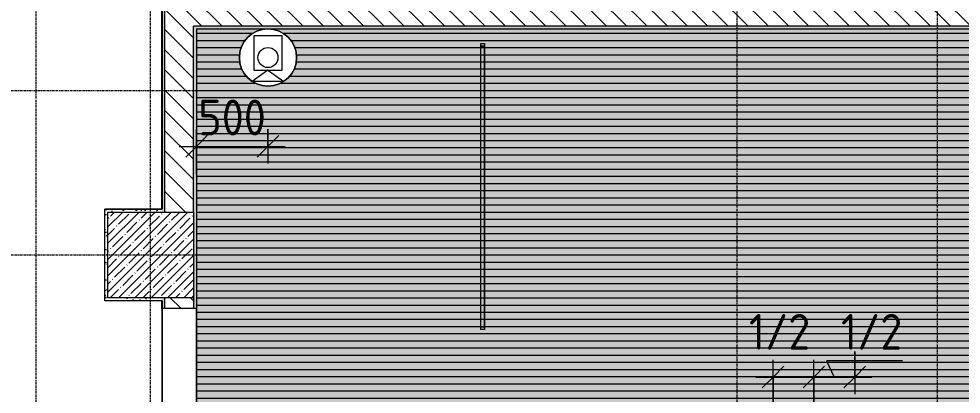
# Model space of a CAD drawing. Header units: millimetres. Extents: x 34897 to 231692, y -8553 to 29000.
# Drawn here: x 65539 to 72125, y 16027 to 18651 of the extents above; entities that cross this region are included whole.
import ezdxf

# ---------------------------------------------------------------- set-up
doc = ezdxf.new("R2010")
doc.units = ezdxf.units.MM
doc.linetypes.add('Осевая', pattern=[31.75, 6.35, -4.7625, 15.875, -4.7625])
for name, color, linetype, lineweight in [('A-ANNO-DIMS', 7, 'Continuous', 9), ('A-ANNO-DIMS-100', 7, 'Continuous', 9), ('A-CLNG-PATT', 7, 'Continuous', 9), ('A-WALL', 7, 'Continuous', 9), ('I-WALL', 7, 'Continuous', 9), ('S-COLS', 7, 'Continuous', 9), ('Оси-2', 7, 'Осевая', 9)]:
    doc.layers.add(name, color=color, linetype=linetype, lineweight=lineweight)
for name, color, linetype, lineweight, true_color in [('A-CLNG-1', 7, 'Continuous', 9, 0xeaeaea), ('A-WALL-1', 7, 'Continuous', 9, 0x3c3c3c), ('A-WALL-FNSH-1', 7, 'Continuous', 9, 0x3c3c3c), ('E-LITE-EQPM-1', 7, 'Continuous', 9, 0xff8080), ('I-WALL-1', 7, 'Continuous', 9, 0x535353), ('Q-SPCQ-3', 7, 'Continuous', 9, 0x008040), ('S-COLS-1', 9, 'Continuous', 9, 0x808080), ('S-COLS-2', 7, 'Continuous', 9, 0x3c3c3c)]:
    doc.layers.add(name, color=color, linetype=linetype, lineweight=lineweight, true_color=true_color)
doc.layers.add('A-CLNG-PATT-1', color=7, linetype='Continuous', lineweight=9, transparency=1)
doc.styles.add('ISOCPEUR', font='isocpeur.ttf', dxfattribs={"width": 0.9, "height": 250})
doc.dimstyles.new('ISO-2_5_0_9К_БОЛЬШОЙ', dxfattribs={"dimscale": 304.8, "dimtxt": 248.995294, "dimasz": 0.492126, "dimexe": 0.393701, "dimexo": 0.984252, "dimgap": 0, "dimtad": 1, "dimdec": 0, "dimrnd": 10, "dimzin": 0, "dimdsep": 46, "dimtxsty": 'ISOCPEUR', "dimblk1": 'OBLIQUE', "dimblk2": 'OBLIQUE', "dimsah": 1, "dimcen": 0.09, "dimdle": 0.393701, "dimazin": 0, "dimtfac": 1, "dimtdec": 4, "dimtix": 1, "dimtmove": 0, "dimatfit": 3, "dimfxl": 1, "dimtvp": 1, "dimtolj": 1, "dimtzin": 0, "dimarcsym": 2})
doc.dimstyles.new('ISO-2_5_0_9К_БОЛЬШОЙ_1', dxfattribs={"dimscale": 304.8, "dimtxt": 248.995294, "dimasz": 0.492126, "dimexe": 0.393701, "dimexo": 0.984252, "dimgap": 0, "dimtad": 1, "dimdec": 0, "dimrnd": 10, "dimzin": 0, "dimdsep": 46, "dimtxsty": 'ISOCPEUR', "dimblk1": 'OBLIQUE', "dimblk2": 'OBLIQUE', "dimsah": 1, "dimcen": 0.09, "dimdle": 0.393701, "dimazin": 0, "dimtfac": 1, "dimtdec": 4, "dimtix": 1, "dimtmove": 1, "dimatfit": 3, "dimfxl": 1, "dimtvp": 1, "dimtolj": 1, "dimtzin": 0, "dimarcsym": 2})
doc.dimstyles.new('ISO-2_5_0_9К_БОЛЬШОЙ_2', dxfattribs={"dimscale": 304.8, "dimtxt": 248.995294, "dimasz": 0.492126, "dimexe": 0.393701, "dimexo": 0.984252, "dimgap": 0, "dimtad": 1, "dimdec": 0, "dimrnd": 10, "dimzin": 0, "dimdsep": 46, "dimtxsty": 'ISOCPEUR', "dimblk1": 'OBLIQUE', "dimblk2": 'OBLIQUE', "dimsah": 1, "dimcen": 0.09, "dimdle": 0.393701, "dimazin": 0, "dimtfac": 1, "dimtdec": 4, "dimtix": 1, "dimtmove": 2, "dimatfit": 3, "dimfxl": 1, "dimtvp": 1, "dimtolj": 1, "dimtzin": 0, "dimarcsym": 2})
pattern_1 = [(135, (0, 0), (-70.71068, -70.71068), [])]
pattern_2 = [(0, (0, 0), (121.92, 30.48), [10.058, -81.382, 10.058, -81.382, -487.68]), (0, (0, 0), (121.92, 30.48), [-182.88, 10.058, -172.822, 10.058, -81.382, -213.36]), (0, (0, 0), (121.92, 30.48), [-457.2, 10.058, -50.902, 10.058, -142.342]), (120, (45.72, 15.24), (-87.356454, 90.345817), [10.058, -81.382, 10.058, -81.382, -487.68]), (120, (45.72, 15.24), (-87.356454, 90.345817), [-182.88, 10.058, -172.822, 10.058, -81.382, -213.36]), (120, (45.72, 15.24), (-87.356454, 90.345817), [-457.2, 10.058, -50.902, 10.058, -142.342]), (240, (60.96, 76.2), (-34.563546, -120.825817), [10.058, -81.382, 10.058, -81.382, -487.68]), (240, (60.96, 76.2), (-34.563546, -120.825817), [-182.88, 10.058, -172.822, 10.058, -81.382, -213.36]), (240, (60.96, 76.2), (-34.563546, -120.825817), [-457.2, 10.058, -50.902, 10.058, -142.342])]

# ---------------------------------------------------------------- blocks, each defined once
blk = doc.blocks.new('BSC_Колонна _Прямоугольная - 600х600-V14-Сводный план потолков 2 этажа в осях 12-23')
at = {"layer": 'S-COLS-1'}
h = blk.add_hatch(dxfattribs=at)
h.set_pattern_fill('FP_16', color=256, style=0, pattern_type=2)
h.set_pattern_definition([(45, (-66460, -17000), (-57.02463, 57.02463), []), (45, (-66402.975, -17000), (-57.02463, 57.02463), [100.806, -20.161, 3.353, -16.808])])
h.paths.add_polyline_path([(-300, -300), (300, -300), (300, 300), (-300, 300), (-300, 42.7)])
at = {"layer": 'S-COLS-2'}
for p, q in [((-300, 300), (300, 300)), ((-300, -300), (-300, 300)), ((300, 300), (300, -300)), ((300, -300), (-300, -300))]:
    blk.add_line(p, q, dxfattribs=at)
blk = doc.blocks.new('Downlight - Strip - 2000 мм-27655400-Сводный план потолков 2 этажа в осях 12-23')
at = {"layer": 'E-LITE-EQPM-1'}
for p, q in [((-1000, -231.3), (-1000, -205.9)), ((-1000, -205.9), (-980.9, -205.9)), ((-980.9, -231.3), (-1000, -231.3)), ((-980.9, -231.3), (-980.9, -205.9)), ((-980.9, -205.9), (981, -205.9)), ((-980.9, -205.9), (-980.9, -231.3)), ((-980.9, -231.3), (-980.9, -205.9)), ((-980.9, -205.9), (-980.9, -231.3)), ((-980.9, -205.9), (981, -205.9)), ((-980.9, -205.9), (981, -205.9)), ((981, -231.3), (-980.9, -231.3)), ((981, -231.3), (-980.9, -231.3)), ((-980.9, -231.3), (981, -231.3)), ((981, -205.9), (981, -231.3)), ((981, -231.3), (981, -205.9)), ((981, -205.9), (1000, -205.9)), ((981, -231.3), (981, -205.9)), ((981, -205.9), (981, -231.3)), ((1000, -231.3), (981, -231.3)), ((1000, -205.9), (1000, -231.3))]:
    blk.add_line(p, q, dxfattribs=at)
blk = doc.blocks.new('Видеокамера - Желтый-29490382-Сводный план потолков 2 этажа в осях 12-23')
at = {"layer": 'Q-SPCQ-3'}
for p, q in [((89, 100), (-151, 100)), ((-151, 100), (-151, -100)), ((89, 0), (166.6, 110.7)), ((89, -100), (89, 100)), ((166.6, 110.7), (166.6, -110.7)), ((89, 0), (166.6, -110.7)), ((-151, -100), (89, -100))]:
    blk.add_line(p, q, dxfattribs=at)
for radius in [200, 70]:
    blk.add_circle((0, 0), radius, dxfattribs=at)
for start, end in [(0, 180), (180, 360)]:
    blk.add_arc((0, 0), 200, start, end, dxfattribs=at)
blk = doc.blocks.new('DIMBLOCK35-Сводный план потолков 2 этажа в осях 12-23')
at = {"layer": 'A-ANNO-DIMS-100'}
for p, q in [((66780, 17565.3), (66780, 17879.2)), ((67280, 17880), (67280, 17639.2)), ((67280, 17759.2), (67280, 17880)), ((66660, 17759.2), (67400, 17759.2)), ((66780, 17759.2), (66780, 17565.3))]:
    blk.add_line(p, q, dxfattribs=at)
at = {"layer": 'A-ANNO-DIMS-100', "lineweight": 20}
for p, q in [((66780, 17759.2), (66855, 17834.2)), ((67280, 17759.2), (67355, 17834.2)), ((66780, 17759.2), (66705, 17684.2)), ((67280, 17759.2), (67205, 17684.2))]:
    blk.add_line(p, q, dxfattribs=at)
at = {"layer": 'A-ANNO-DIMS-100', "color": 0, "insert": (66793, 18085.9), "char_height": 250, "width": 568.858, "attachment_point": 1, "line_spacing_factor": 1.149209, "style": 'ISOCPEUR'}
blk.add_mtext('500', dxfattribs=at)
blk = doc.blocks.new('_Oblique')
at = {"color": 0, "linetype": 'ByBlock', "lineweight": -2}
blk.add_line((-0.5, -0.5), (0.5, 0.5), dxfattribs=at)
blk = doc.blocks.new('DIMBLOCK80-Сводный план потолков 2 этажа в осях 12-23')
at = {"layer": 'A-ANNO-DIMS-100'}
for p, q in [((70810, 15950), (70810, 16266.8)), ((71095, 15900), (71095, 16266.8)), ((70690, 16146.8), (71095, 16146.8)), ((70810, 16146.8), (70810, 15950)), ((71095, 16146.8), (71095, 15900))]:
    blk.add_line(p, q, dxfattribs=at)
at = {"layer": 'A-ANNO-DIMS-100', "lineweight": 20}
for p, q in [((70810, 16146.8), (70885, 16221.8)), ((71095, 16146.8), (71170, 16221.8)), ((70810, 16146.8), (70735, 16071.8)), ((71095, 16146.8), (71020, 16071.8))]:
    blk.add_line(p, q, dxfattribs=at)
at = {"layer": 'A-ANNO-DIMS-100', "color": 0, "insert": (70641.9, 16587.5), "char_height": 250, "width": 517.144, "attachment_point": 1, "line_spacing_factor": 1.149209, "style": 'ISOCPEUR'}
blk.add_mtext('1/2', dxfattribs=at)
blk = doc.blocks.new('DIMBLOCK81-Сводный план потолков 2 этажа в осях 12-23')
at = {"layer": 'A-ANNO-DIMS-100'}
for p, q in [((71381, 16325), (71381, 16026.8)), ((71381, 16146.8), (71381, 16325)), ((71095, 15900), (71095, 16266.8)), ((71185, 16260.8), (71238, 16146.8)), ((71715.9, 16260.8), (71185, 16260.8)), ((71095, 16146.8), (71501, 16146.8)), ((71095, 16146.8), (71095, 15900))]:
    blk.add_line(p, q, dxfattribs=at)
at = {"layer": 'A-ANNO-DIMS-100', "lineweight": 20}
for p, q in [((71095, 16146.8), (71170, 16221.8)), ((71381, 16146.8), (71456, 16221.8)), ((71095, 16146.8), (71020, 16071.8)), ((71381, 16146.8), (71306, 16071.8))]:
    blk.add_line(p, q, dxfattribs=at)
at = {"layer": 'A-ANNO-DIMS-100', "color": 0, "insert": (71285, 16587.5), "char_height": 250, "width": 517.144, "attachment_point": 1, "line_spacing_factor": 1.149209, "style": 'ISOCPEUR'}
blk.add_mtext('1/2', dxfattribs=at)

msp = doc.modelspace()

# ---------------------------------------------------------------- hatches: boundary and pattern name
at = {"layer": 'A-CLNG-PATT'}
h = msp.add_hatch(dxfattribs=at)
h.set_pattern_fill('FP_52', color=256, style=0, pattern_type=2)
h.set_pattern_definition([(0, (75620, 15250), (0, -50), [])])
h.paths.add_polyline_path([(75459, 11921), (75459, 15129), (73519, 15129), (73519, 15671), (77230, 15671), (77230, 15691), (77330, 15691), (77330, 15671), (77980, 15671), (77980, 15691), (78080, 15691), (78080, 15671), (81230, 15671), (81230, 15691), (81330, 15691), (81330, 15671), (81980, 15671), (81980, 15691), (82080, 15691), (82080, 15671), (82999, 15671), (82999, 16151), (84459, 16151), (84459, 18579), (83967.2, 18579), (84006.9, 18574.2), (84051.9, 18557.1), (84091.6, 18529.7), (84125.3, 18490.3), (84146, 18450.9), (84157.5, 18404.1), (84157.5, 18355.9), (84146, 18309.1), (84123.6, 18266.4), (84091.6, 18230.3), (84051.9, 18202.9), (84006.9, 18185.8), (83959, 18180), (83911.1, 18185.8), (83866.1, 18202.9), (83826.4, 18230.3), (83794.4, 18266.4), (83772, 18309.1), (83760.5, 18355.9), (83760.5, 18404.1), (83772, 18450.9), (83794.4, 18493.6), (83826.4, 18529.7), (83866.1, 18557.1), (83911.1, 18574.2), (83950.8, 18579), (67288.2, 18579), (67327.9, 18574.2), (67372.9, 18557.1), (67412.6, 18529.7), (67444.6, 18493.6), (67467, 18450.9), (67478.5, 18404.1), (67478.5, 18355.9), (67467, 18309.1), (67444.6, 18266.4), (67412.6, 18230.3), (67372.9, 18202.9), (67327.9, 18185.8), (67280, 18180), (67232.1, 18185.8), (67187.1, 18202.9), (67147.4, 18230.3), (67115.4, 18266.4), (67093, 18309.1), (67081.5, 18360.7), (67081.5, 18404.1), (67093, 18450.9), (67115.4, 18493.6), (67147.4, 18529.7), (67187.1, 18557.1), (67232.1, 18574.2), (67271.8, 18579), (66781, 18579), (66781, 13621), (68666, 13621), (68666, 11921), (68744, 11921), (68744, 11940), (70234, 11940), (70234, 11921), (70289, 11921), (70289, 12221), (70831, 12221), (70831, 11940), (73520, 11940), (73520, 11921), (74622.4, 11921)])
h.paths.add_polyline_path([(70309, 15149), (70309, 15651), (70811, 15651), (70811, 15149)])
at = {"layer": 'A-CLNG-PATT-1'}
h = msp.add_hatch(color=256, dxfattribs=at)
h.paths.add_polyline_path([(75459, 11921), (75459, 15129), (73519, 15129), (73519, 15671), (77230, 15671), (77230, 15691), (77330, 15691), (77330, 15671), (77980, 15671), (77980, 15691), (78080, 15691), (78080, 15671), (81230, 15671), (81230, 15691), (81330, 15691), (81330, 15671), (81980, 15671), (81980, 15691), (82080, 15691), (82080, 15671), (82999, 15671), (82999, 16151), (84459, 16151), (84459, 18579), (83967.2, 18579), (84006.9, 18574.2), (84051.9, 18557.1), (84091.6, 18529.7), (84125.3, 18490.3), (84146, 18450.9), (84157.5, 18404.1), (84157.5, 18355.9), (84146, 18309.1), (84123.6, 18266.4), (84091.6, 18230.3), (84051.9, 18202.9), (84006.9, 18185.8), (83959, 18180), (83911.1, 18185.8), (83866.1, 18202.9), (83826.4, 18230.3), (83794.4, 18266.4), (83772, 18309.1), (83760.5, 18355.9), (83760.5, 18404.1), (83772, 18450.9), (83794.4, 18493.6), (83826.4, 18529.7), (83866.1, 18557.1), (83911.1, 18574.2), (83950.8, 18579), (67288.2, 18579), (67327.9, 18574.2), (67372.9, 18557.1), (67412.6, 18529.7), (67444.6, 18493.6), (67467, 18450.9), (67478.5, 18404.1), (67478.5, 18355.9), (67467, 18309.1), (67444.6, 18266.4), (67412.6, 18230.3), (67372.9, 18202.9), (67327.9, 18185.8), (67280, 18180), (67232.1, 18185.8), (67187.1, 18202.9), (67147.4, 18230.3), (67115.4, 18266.4), (67093, 18309.1), (67081.5, 18360.7), (67081.5, 18404.1), (67093, 18450.9), (67115.4, 18493.6), (67147.4, 18529.7), (67187.1, 18557.1), (67232.1, 18574.2), (67271.8, 18579), (66781, 18579), (66781, 13621), (68666, 13621), (68666, 11921), (68744, 11921), (68744, 11940), (70234, 11940), (70234, 11921), (70289, 11921), (70289, 12221), (70831, 12221), (70831, 11940), (73520, 11940), (73520, 11921), (74622.4, 11921)])
h.paths.add_polyline_path([(70309, 15149), (70309, 15651), (70811, 15651), (70811, 15149)])
at = {"layer": 'I-WALL'}
h = msp.add_hatch(dxfattribs=at)
h.set_pattern_fill('FP_19', color=256, style=0, pattern_type=2)
h.set_pattern_definition(pattern_1)
h.paths.add_polyline_path([(66760, 12300), (66760, 15175), (66560, 15175), (66560, 12300)])
h.paths.add_polyline_path([(66760, 16625), (66760, 16700), (66560, 16700), (66560, 16625)])
h.paths.add_polyline_path([(66617.1, 17300), (66760, 17300), (66760, 22700), (66560, 22700), (66560, 17300)])
h.paths.add_polyline_path([(66760, 23300), (66760, 24050), (66560, 24050), (66560, 23300)])
h.paths.add_polyline_path([(66560, 25950), (66760, 25950), (66760, 26500), (66560, 26500)])
h = msp.add_hatch(dxfattribs=at)
h.set_pattern_fill('FP_46', color=256, style=0, pattern_type=2)
h.set_pattern_definition(pattern_2)
h.paths.add_polyline_path([(66560, 17300), (66560, 22700), (66540, 22700), (66540, 17300)])
h = msp.add_hatch(dxfattribs=at)
h.set_pattern_fill('FP_19', color=256, style=0, pattern_type=2)
h.set_pattern_definition(pattern_1)
h.paths.add_polyline_path([(84078, 18600), (84200, 18600), (84200, 18800), (80180, 18800), (80180, 18600), (83350.6, 18600)])
h.paths.add_polyline_path([(78580, 18600), (78580, 18800), (77340, 18800), (77340, 18600)])
h.paths.add_polyline_path([(76077.1, 18600), (76240, 18600), (76240, 18800), (74040, 18800), (74040, 18600)])
h.paths.add_polyline_path([(73540, 18600), (73540, 18800), (66760, 18800), (66760, 18600), (73167.7, 18600)])
h = msp.add_hatch(dxfattribs=at)
h.set_pattern_fill('FP_46', color=256, style=0, pattern_type=2)
h.set_pattern_definition(pattern_2)
h.paths.add_polyline_path([(84460, 18580), (84460, 18600), (80180, 18600), (80180, 18580), (84459, 18580)])
h.paths.add_polyline_path([(78986.5, 18580), (79080, 18580), (79080, 18600), (77340, 18600), (77340, 18580)])
h.paths.add_polyline_path([(76077.1, 18580), (76240, 18580), (76240, 18600), (66760, 18600), (66760, 18580), (73167.7, 18580)])
h = msp.add_hatch(dxfattribs=at)
h.set_pattern_fill('FP_46', color=256, style=0, pattern_type=2)
h.set_pattern_definition(pattern_2)
h.paths.add_polyline_path([(66760, 13600), (66780, 13600), (66780, 15175), (66760, 15175)])
h.paths.add_polyline_path([(66780, 16625), (66780, 18580), (66760, 18580), (66760, 16625)])
h = msp.add_hatch(dxfattribs=at)
h.set_pattern_fill('FP_46', color=256, style=0, pattern_type=2)
h.set_pattern_definition(pattern_2)
h.paths.add_polyline_path([(66140, 16700), (66160, 16700), (66160, 17320), (66140, 17320), (66140, 17042.7)])
h = msp.add_hatch(dxfattribs=at)
h.set_pattern_fill('FP_46', color=256, style=0, pattern_type=2)
h.set_pattern_definition(pattern_2)
h.paths.add_polyline_path([(66540, 17300), (66539, 17320), (66160, 17320), (66160, 17300)])
h = msp.add_hatch(dxfattribs=at)
h.set_pattern_fill('FP_46', color=256, style=0, pattern_type=2)
h.set_pattern_definition(pattern_2)
h.paths.add_polyline_path([(66540, 16680), (66540, 16700), (66140, 16700), (66140, 16680), (66160, 16680)])
h = msp.add_hatch(dxfattribs=at)
h.set_pattern_fill('FP_46', color=256, style=0, pattern_type=2)
h.set_pattern_definition(pattern_2)
h.paths.add_polyline_path([(66560, 12320), (66560, 15175), (66540, 15175), (66540, 12320)])
h.paths.add_polyline_path([(66560, 16625), (66560, 16700), (66540, 16700), (66540, 16625)])

# ---------------------------------------------------------------- linework, layer by layer
at = {"layer": 'A-CLNG-1'}
for p, q in [((67271.8, 18579), (66781, 18579)), ((66781, 18579), (66781, 13621)), ((83950.8, 18579), (67288.2, 18579))]:
    msp.add_line(p, q, dxfattribs=at)
at = {"layer": 'A-WALL'}
for p, q in [((66540, 22680), (66540, 17320)), ((73540, 18600), (66760, 18600)), ((66760, 17300), (66760, 18600)), ((66540, 17320), (66140, 17320)), ((66540, 16680), (66540, 16625)), ((66560, 16625), (66560, 16700)), ((66760, 16700), (66760, 16625))]:
    msp.add_line(p, q, dxfattribs=at)
at = {"layer": 'A-WALL-1'}
for p, q in [((66560, 17300), (66560, 22700)), ((66781, 18580), (66780, 18580)), ((66780, 18580), (66780, 16625)), ((66140, 16680), (66140, 17320)), ((66540, 16680), (66140, 16680)), ((66780, 16625), (66540, 16625))]:
    msp.add_line(p, q, dxfattribs=at)
at = {"layer": 'A-WALL-FNSH-1'}
for p, q in [((66539, 17321), (66539, 22679)), ((66781, 18580), (76240, 18580)), ((67288.2, 18579), (67271.8, 18579)), ((66139, 17321), (66539, 17321)), ((66139, 16679), (66139, 17321)), ((66539, 16679), (66139, 16679)), ((66539, 16625), (66539, 16679)), ((66540, 16625), (66539, 16625)), ((66781, 16625), (66780, 16625))]:
    msp.add_line(p, q, dxfattribs=at)
at = {"layer": 'I-WALL-1'}
for p, q in [((66539, 16625), (66539, 15175)), ((66540, 16625), (66540, 15175)), ((66780, 15175), (66780, 16625))]:
    msp.add_line(p, q, dxfattribs=at)
at = {"layer": 'Оси-2'}
for p, q in [((65660, 593.7), (65660, 24898.1)), ((66460, 593.7), (66460, 24898.1)), ((70560, 593.7), (70560, 24898.1)), ((71960, 593.7), (71960, 24898.1)), ((38196.8, 18150), (82030.3, 18150)), ((38196.8, 17000), (82030.3, 17000))]:
    msp.add_line(p, q, dxfattribs=at)

# ---------------------------------------------------------------- block references
at = {"layer": 'E-LITE-EQPM-1', "rotation": 89.9999999999999}
msp.add_blockref('Downlight - Strip - 2000 мм-27655400-Сводный план потолков 2 этажа в осях 12-23', (68562.4, 17479), dxfattribs=at)
at = {"layer": 'Q-SPCQ-3', "rotation": 269.9999999999994}
msp.add_blockref('Видеокамера - Желтый-29490382-Сводный план потолков 2 этажа в осях 12-23', (67280, 18380), dxfattribs=at)
at = {"layer": 'S-COLS'}
msp.add_blockref('BSC_Колонна _Прямоугольная - 600х600-V14-Сводный план потолков 2 этажа в осях 12-23', (66460, 17000), dxfattribs=at)

# ---------------------------------------------------------------- dimensions: what is measured, and where the dimension line sits
at = {"layer": 'A-ANNO-DIMS'}
dim = msp.add_linear_dim(base=(67280, 17759.2), p1=(66780, 17865.3), p2=(67280, 18180), dimstyle='ISO-2_5_0_9К_БОЛЬШОЙ', override={"dimpost": '<>', "dimfxl": 590.784483}, dxfattribs=at)
dim.commit()
dim.dimension.update_dxf_attribs({"geometry": 'DIMBLOCK35-Сводный план потолков 2 этажа в осях 12-23', "text_midpoint": (67030, 17884.2)})
for base, p1, p2, dimstyle, override, picture, middle in [((71095, 16146.8), (70810, 15650), (71095, 15600), 'ISO-2_5_0_9К_БОЛЬШОЙ_2', {"dimpost": '<>', "dimfxl": 289.352747}, 'DIMBLOCK80-Сводный план потолков 2 этажа в осях 12-23', (70900.5, 16420.8)), ((71381, 16146.8), (71095, 15600), (71381, 16025), 'ISO-2_5_0_9К_БОЛЬШОЙ_1', {"dimpost": '<>', "dimfxl": 512.270494}, 'DIMBLOCK81-Сводный план потолков 2 этажа в осях 12-23', (71543.5, 16420.8))]:
    dim = msp.add_linear_dim(base=base, p1=p1, p2=p2, text='1/2', dimstyle=dimstyle, override=override, dxfattribs=at)
    dim.commit()
    dim.dimension.update_dxf_attribs({"geometry": picture, "text_midpoint": middle, "dimtype": 160})

doc.saveas('drawing.dxf')
